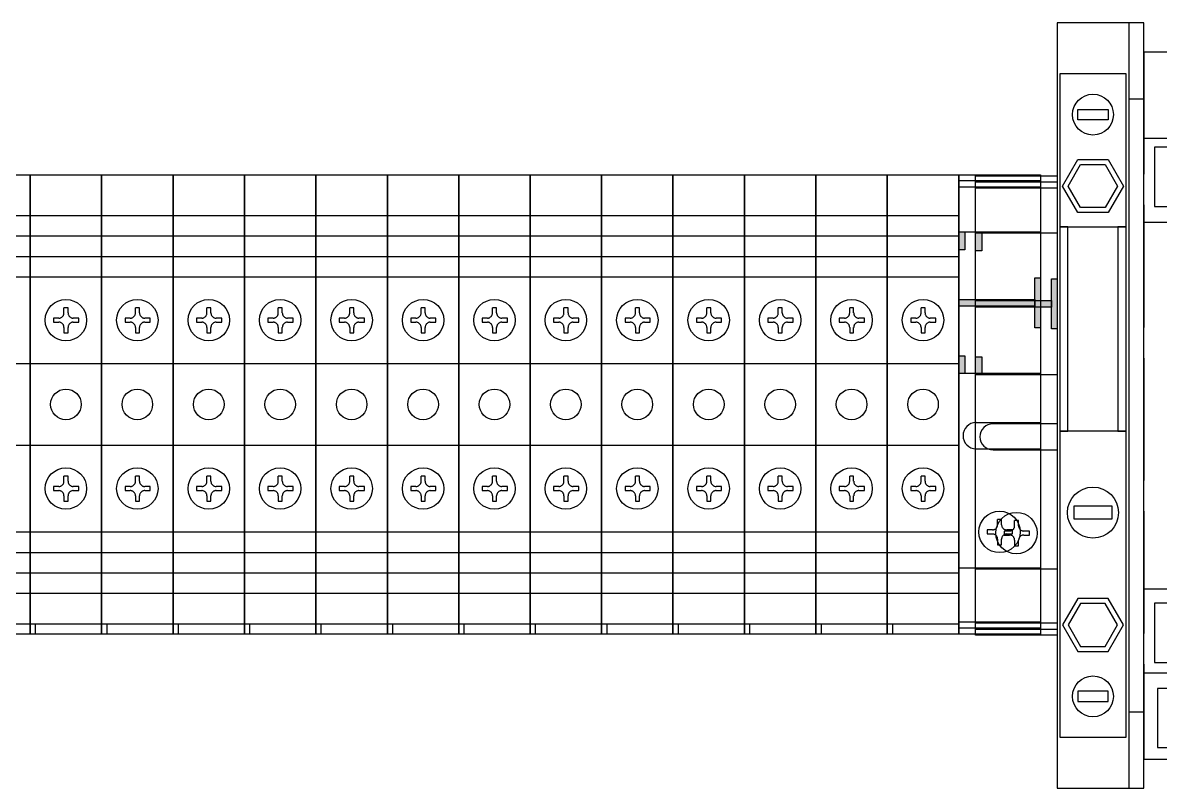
# Model space of a CAD drawing. Extents: x 400802 to 401502, y 311196 to 312996.
# Drawn here: x 401059.8 to 401171.3, y 311742.4 to 311817.4 of the extents above; entities that cross this region are included whole.
import ezdxf

# ---------------------------------------------------------------- set-up
doc = ezdxf.new("R2010")
doc.units = 0
doc.header["$MEASUREMENT"] = 0
doc.linetypes.add('ACAD_ISO02W100', pattern=[15, 12, -3])
for name, color, linetype in [('DRAW', 123, 'Continuous'), ('Layer1', 7, 'Continuous'), ('文字', 3, 'Continuous')]:
    doc.layers.add(name, color=color, linetype=linetype)

# ---------------------------------------------------------------- blocks, each defined once
blk = doc.blocks.new('1942301953493639ec-f8dd-4ff3-9d81-77978f8e2990')
for points in [[(4.87, -151.77), (4.87, -151.17), (3.12, -151.17), (3.12, -151.77)], [(9.73, -158.62), (10.39, -158.62), (10.39, -151.17), (9.73, -151.17)], [(15.25, -151.17), (15.25, -151.77), (17, -151.77), (17, -151.17)], [(7.61, -158.62), (7.61, -159.17), (12.51, -159.17), (12.51, -158.62)]]:
    blk.add_hatch(color=7).paths.add_polyline_path(points)
at = {"color": 7}
for p, q in [((-21.39, -53.15), (-21.39, -60.15)), ((-18.39, -53.15), (-18.39, -60.15)), ((-16.39, -53.15), (-16.39, -60.15)), ((-14.39, -53.15), (-14.39, -60.15)), ((-12.39, -53.15), (-12.39, -60.15)), ((-3.89, -53.15), (-3.89, -60.15)), ((4.11, -53.15), (4.11, -60.15)), ((12.61, -53.15), (12.61, -60.15)), ((14.61, -53.15), (14.61, -60.15)), ((16.61, -53.15), (16.61, -60.15)), ((18.61, -53.15), (18.61, -60.15)), ((-21.39, -67.65), (-22.39, -67.65)), ((-21.39, -67.15), (-21.39, -74.15)), ((-18.39, -67.15), (-18.39, -74.15)), ((-16.39, -67.15), (-16.39, -74.15)), ((-14.39, -67.15), (-14.39, -74.15)), ((-12.39, -67.15), (-12.39, -74.15)), ((-3.89, -67.15), (-3.89, -74.15)), ((4.11, -67.15), (4.11, -74.15)), ((12.61, -67.15), (12.61, -74.15)), ((14.61, -67.15), (14.61, -74.15)), ((16.61, -67.15), (16.61, -74.15)), ((18.61, -67.15), (18.61, -74.15)), ((-21.39, -88.65), (-22.39, -88.65)), ((-21.39, -88.15), (-21.39, -95.16)), ((-18.39, -88.15), (-18.39, -95.16)), ((-16.39, -88.15), (-16.39, -95.16)), ((-14.39, -88.15), (-14.39, -95.16)), ((-12.39, -88.15), (-12.39, -95.16)), ((-3.89, -88.15), (-3.89, -95.16)), ((4.11, -88.15), (4.11, -95.16)), ((12.61, -88.15), (12.61, -95.16)), ((14.61, -88.15), (14.61, -95.16)), ((16.61, -88.15), (16.61, -95.16)), ((18.61, -88.15), (18.61, -95.16)), ((-21.39, -102.16), (-21.39, -109.16)), ((-18.39, -102.16), (-18.39, -109.16)), ((-16.39, -102.16), (-16.39, -109.16)), ((-14.39, -102.16), (-14.39, -109.16)), ((-12.39, -102.16), (-12.39, -109.16)), ((-3.89, -102.16), (-3.89, -109.16)), ((4.11, -102.16), (4.11, -109.16)), ((12.61, -102.16), (12.61, -109.16)), ((14.61, -102.16), (14.61, -109.16)), ((16.61, -102.16), (16.61, -109.16)), ((18.61, -102.16), (18.61, -109.16)), ((-21.39, -102.66), (-22.39, -102.66)), ((-21.39, -123.66), (-22.39, -123.66)), ((-21.39, -123.16), (-21.39, -130.16)), ((-18.39, -123.16), (-18.39, -130.16)), ((-16.39, -123.16), (-16.39, -130.16)), ((-14.39, -123.16), (-14.39, -130.16)), ((-12.39, -123.16), (-12.39, -130.16)), ((-3.89, -123.16), (-3.89, -130.16)), ((4.11, -123.16), (4.11, -130.16)), ((12.61, -123.16), (12.61, -130.16)), ((14.61, -123.16), (14.61, -130.16)), ((16.61, -123.16), (16.61, -130.16)), ((18.61, -123.16), (18.61, -130.16)), ((-21.39, -137.67), (-22.39, -137.67)), ((-21.39, -137.17), (-21.39, -144.17)), ((-18.39, -137.17), (-18.39, -144.17)), ((-16.39, -137.17), (-16.39, -144.17)), ((-14.39, -137.17), (-14.39, -144.17)), ((-12.39, -137.17), (-12.39, -144.17)), ((-3.89, -137.17), (-3.89, -144.17)), ((4.11, -137.17), (4.11, -144.17)), ((12.61, -137.17), (12.61, -144.17)), ((14.61, -137.17), (14.61, -144.17)), ((16.61, -137.17), (16.61, -144.17)), ((18.61, -137.17), (18.61, -144.17))]:
    blk.add_line(p, q, dxfattribs=at)
at = {"color": 4}
for p, q in [((-21.39, -60.15), (-21.39, -67.15)), ((-18.39, -60.15), (-18.39, -67.15)), ((-16.39, -60.15), (-16.39, -67.15)), ((-14.39, -60.15), (-14.39, -67.15)), ((-12.39, -60.15), (-12.39, -67.15)), ((-3.89, -60.15), (-3.89, -67.15)), ((4.11, -60.15), (4.11, -67.15)), ((12.61, -60.15), (12.61, -67.15)), ((14.61, -60.15), (14.61, -67.15)), ((16.61, -60.15), (16.61, -67.15)), ((18.61, -60.15), (18.61, -67.15)), ((-21.39, -60.65), (-22.39, -60.65)), ((-21.39, -95.66), (-22.39, -95.66)), ((-21.39, -95.16), (-21.39, -102.16)), ((-18.39, -95.16), (-18.39, -102.16)), ((-16.39, -95.16), (-16.39, -102.16)), ((-14.39, -95.16), (-14.39, -102.16)), ((-12.39, -95.16), (-12.39, -102.16)), ((-3.89, -95.16), (-3.89, -102.16)), ((4.11, -95.16), (4.11, -102.16)), ((12.61, -95.16), (12.61, -102.16)), ((14.61, -95.16), (14.61, -102.16)), ((16.61, -95.16), (16.61, -102.16)), ((18.61, -95.16), (18.61, -102.16)), ((-21.39, -130.16), (-21.39, -137.17)), ((-18.39, -130.16), (-18.39, -137.17)), ((-16.39, -130.16), (-16.39, -137.17)), ((-14.39, -130.16), (-14.39, -137.17)), ((-12.39, -130.16), (-12.39, -137.17)), ((-3.89, -130.16), (-3.89, -137.17)), ((4.11, -130.16), (4.11, -137.17)), ((12.61, -130.16), (12.61, -137.17)), ((14.61, -130.16), (14.61, -137.17)), ((16.61, -130.16), (16.61, -137.17)), ((18.61, -130.16), (18.61, -137.17)), ((-21.39, -130.66), (-22.39, -130.66))]:
    blk.add_line(p, q, dxfattribs=at)
at = {"color": 3}
for p, q in [((-21.39, -74.65), (-22.39, -74.65)), ((-21.39, -74.15), (-21.39, -81.15)), ((-18.39, -74.15), (-18.39, -81.15)), ((-16.39, -74.15), (-16.39, -81.15)), ((-14.39, -74.15), (-14.39, -81.15)), ((-12.39, -74.15), (-12.39, -81.15)), ((-3.89, -74.15), (-3.89, -81.15)), ((4.11, -74.15), (4.11, -81.15)), ((12.61, -74.15), (12.61, -81.15)), ((14.61, -74.15), (14.61, -81.15)), ((16.61, -74.15), (16.61, -81.15)), ((18.61, -74.15), (18.61, -81.15)), ((-21.39, -109.16), (-21.39, -116.16)), ((-18.39, -109.16), (-18.39, -116.16)), ((-16.39, -109.16), (-16.39, -116.16)), ((-14.39, -109.16), (-14.39, -116.16)), ((-12.39, -109.16), (-12.39, -116.16)), ((-3.89, -109.16), (-3.89, -116.16)), ((4.11, -109.16), (4.11, -116.16)), ((12.61, -109.16), (12.61, -116.16)), ((14.61, -109.16), (14.61, -116.16)), ((16.61, -109.16), (16.61, -116.16)), ((18.61, -109.16), (18.61, -116.16)), ((-21.39, -109.66), (-22.39, -109.66)), ((-21.39, -144.67), (-22.39, -144.67)), ((-21.39, -144.17), (-21.39, -151.17)), ((-18.39, -144.17), (-18.39, -151.17)), ((-16.39, -144.17), (-16.39, -151.17)), ((-14.39, -144.17), (-14.39, -151.17)), ((-12.39, -144.17), (-12.39, -151.17)), ((-3.89, -144.17), (-3.89, -151.17)), ((4.11, -144.17), (4.11, -151.17)), ((12.61, -144.17), (12.61, -151.17)), ((14.61, -144.17), (14.61, -151.17)), ((16.61, -144.17), (16.61, -151.17)), ((18.61, -144.17), (18.61, -151.17))]:
    blk.add_line(p, q, dxfattribs=at)
at = {"color": 1}
for p, q in [((-21.39, -81.15), (-21.39, -88.15)), ((-18.39, -81.15), (-18.39, -88.15)), ((-16.39, -81.15), (-16.39, -88.15)), ((-14.39, -81.15), (-14.39, -88.15)), ((-12.39, -81.15), (-12.39, -88.15)), ((-3.89, -81.15), (-3.89, -88.15)), ((4.11, -81.15), (4.11, -88.15)), ((12.61, -81.15), (12.61, -88.15)), ((14.61, -81.15), (14.61, -88.15)), ((16.61, -81.15), (16.61, -88.15)), ((18.61, -81.15), (18.61, -88.15)), ((-21.39, -81.65), (-22.39, -81.65)), ((-21.39, -116.66), (-22.39, -116.66)), ((-21.39, -116.16), (-21.39, -123.16)), ((-18.39, -116.16), (-18.39, -123.16)), ((-16.39, -116.16), (-16.39, -123.16)), ((-14.39, -116.16), (-14.39, -123.16)), ((-12.39, -116.16), (-12.39, -123.16)), ((-3.89, -116.16), (-3.89, -123.16)), ((4.11, -116.16), (4.11, -123.16)), ((12.61, -116.16), (12.61, -123.16)), ((14.61, -116.16), (14.61, -123.16)), ((16.61, -116.16), (16.61, -123.16)), ((18.61, -116.16), (18.61, -123.16))]:
    blk.add_line(p, q, dxfattribs=at)
at = {"color": 0}
for p, q in [((-21.8, -151.17), (-21.8, -159.17)), ((-21.21, -151.17), (-21.21, -159.17)), ((-15.91, -151.17), (-15.91, -159.17)), ((21.43, -151.17), (21.43, -159.17)), ((22.03, -151.17), (22.03, -159.17)), ((-4.25, -152.87), (-4.25, -159.17)), ((-1.68, -152.87), (-1.68, -159.17))]:
    blk.add_line(p, q, dxfattribs=at)
at = {"color": 7, "elevation": 0}
for points in [[(22.61, -53.15), (22.61, -60.15), (-22.39, -60.15), (-22.39, -53.15)], [(22.61, -67.15), (22.61, -74.15), (-22.39, -74.15), (-22.39, -67.15)], [(22.61, -88.15), (22.61, -95.16), (-22.39, -95.16), (-22.39, -88.15)], [(22.61, -102.16), (22.61, -109.16), (-22.39, -109.16), (-22.39, -102.16)], [(22.61, -123.16), (22.61, -130.16), (-22.39, -130.16), (-22.39, -123.16)], [(22.61, -137.17), (22.61, -144.17), (-22.39, -144.17), (-22.39, -137.17)]]:
    blk.add_lwpolyline(points, close=True, dxfattribs=at)
at = {"color": 4, "elevation": 0}
for points in [[(22.61, -60.15), (22.61, -67.15), (-22.39, -67.15), (-22.39, -60.15)], [(22.61, -95.16), (22.61, -102.16), (-22.39, -102.16), (-22.39, -95.16)], [(22.61, -130.16), (22.61, -137.17), (-22.39, -137.17), (-22.39, -130.16)]]:
    blk.add_lwpolyline(points, close=True, dxfattribs=at)
at = {"color": 3, "elevation": 0}
for points in [[(22.61, -74.15), (22.61, -81.15), (-22.39, -81.15), (-22.39, -74.15)], [(22.61, -109.16), (22.61, -116.16), (-22.39, -116.16), (-22.39, -109.16)], [(22.61, -144.17), (22.61, -151.17), (-22.39, -151.17), (-22.39, -144.17)]]:
    blk.add_lwpolyline(points, close=True, dxfattribs=at)
at = {"color": 1, "elevation": 0}
for points in [[(22.61, -81.15), (22.61, -88.15), (-22.39, -88.15), (-22.39, -81.15)], [(22.61, -116.16), (22.61, -123.16), (-22.39, -123.16), (-22.39, -116.16)]]:
    blk.add_lwpolyline(points, close=True, dxfattribs=at)
at = {"color": 0, "elevation": 0}
for points in [[(22.61, -151.17), (22.61, -159.17), (-22.39, -159.17), (-22.39, -151.17)], [(17, -151.17), (17, -159.17), (3.12, -159.17), (3.12, -151.17)], [(4.87, -151.17), (4.87, -151.77), (3.12, -151.77), (3.12, -151.17)], [(10.39, -151.17), (10.39, -158.62), (9.73, -158.62), (9.73, -151.17)], [(17, -151.17), (17, -151.77), (15.25, -151.77), (15.25, -151.17)], [(12.51, -158.62), (12.51, -159.17), (7.61, -159.17), (7.61, -158.62)]]:
    blk.add_lwpolyline(points, close=True, dxfattribs=at)
at = {"color": 4}
for centre in [(0.11, -63.65), (0.11, -98.66), (0.11, -133.67)]:
    blk.add_circle(centre, 1.5, dxfattribs=at)
at = {"color": 7}
for centre in [(0.11, -70.65), (0.11, -91.66), (0.11, -105.66), (0.11, -126.66), (0.11, -140.67)]:
    blk.add_circle(centre, 1.5, dxfattribs=at)
at = {"color": 3}
for centre in [(0.11, -77.65), (0.11, -112.66), (0.11, -147.67)]:
    blk.add_circle(centre, 1.5, dxfattribs=at)
at = {"color": 1}
for centre in [(0.11, -84.65), (0.11, -119.66)]:
    blk.add_circle(centre, 1.5, dxfattribs=at)
at = {"color": 0}
blk.add_arc((-2.96, -152.87), 1.28, 0, 180, dxfattribs=at)
at = {"layer": 'Layer1', "color": 4, "lineweight": -3, "ltscale": 50}
for centre in [(-8.14, -63.65), (8.36, -63.65), (-8.14, -98.66), (8.36, -98.66), (-8.14, -133.67), (8.36, -133.67)]:
    blk.add_circle(centre, 2.03, dxfattribs=at)
at = {"layer": 'Layer1', "color": 7, "lineweight": -3, "ltscale": 50}
for centre in [(-8.14, -70.65), (8.36, -70.65), (-8.14, -91.66), (8.36, -91.66), (-8.14, -105.66), (8.36, -105.66), (-8.14, -126.66), (8.36, -126.66), (-8.14, -140.67), (8.36, -140.67), (-12.39, -155.17)]:
    blk.add_circle(centre, 2.03, dxfattribs=at)
at = {"layer": 'Layer1', "color": 3, "lineweight": -3, "ltscale": 50}
for centre in [(-8.14, -77.65), (8.36, -77.65), (-8.14, -112.66), (8.36, -112.66), (-8.14, -147.67), (8.36, -147.67)]:
    blk.add_circle(centre, 2.03, dxfattribs=at)
at = {"layer": 'Layer1', "color": 1, "lineweight": -3, "ltscale": 50}
for centre in [(-8.14, -84.65), (8.36, -84.65), (-8.14, -119.66), (8.36, -119.66)]:
    blk.add_circle(centre, 2.03, dxfattribs=at)
at = {"layer": '文字', "color": 4, "linetype": 'ACAD_ISO02W100'}
for p, q in [((-8.85, -63.46), (-9.39, -63.46)), ((-9.39, -63.46), (-9.39, -63.86)), ((-8.34, -62.44), (-8.34, -62.95)), ((-7.94, -62.44), (-8.34, -62.44)), ((-7.94, -62.95), (-7.94, -62.44)), ((-7.43, -63.46), (-6.92, -63.46)), ((-6.92, -63.86), (-6.92, -63.46)), ((7.65, -63.46), (7.11, -63.46)), ((7.11, -63.46), (7.11, -63.86)), ((8.16, -62.44), (8.16, -62.95)), ((8.56, -62.44), (8.16, -62.44)), ((8.56, -62.95), (8.56, -62.44)), ((9.07, -63.46), (9.58, -63.46)), ((9.58, -63.86), (9.58, -63.46)), ((-9.39, -63.86), (-8.85, -63.86)), ((-8.34, -64.37), (-8.34, -64.92)), ((-7.94, -64.92), (-7.94, -64.37)), ((-7.43, -63.86), (-6.92, -63.86)), ((7.11, -63.86), (7.65, -63.86)), ((8.16, -64.37), (8.16, -64.92)), ((8.56, -64.92), (8.56, -64.37)), ((9.07, -63.86), (9.58, -63.86)), ((-8.34, -64.92), (-7.94, -64.92)), ((8.16, -64.92), (8.56, -64.92)), ((-8.34, -97.45), (-8.34, -97.96)), ((-7.94, -97.45), (-8.34, -97.45)), ((-7.94, -97.96), (-7.94, -97.45)), ((8.16, -97.45), (8.16, -97.96)), ((8.56, -97.45), (8.16, -97.45)), ((8.56, -97.96), (8.56, -97.45)), ((-8.85, -98.47), (-9.39, -98.47)), ((-9.39, -98.47), (-9.39, -98.86)), ((-9.39, -98.86), (-8.85, -98.86)), ((-7.43, -98.47), (-6.92, -98.47)), ((-7.43, -98.86), (-6.92, -98.86)), ((-6.92, -98.86), (-6.92, -98.47)), ((7.65, -98.47), (7.11, -98.47)), ((7.11, -98.47), (7.11, -98.86)), ((7.11, -98.86), (7.65, -98.86)), ((9.07, -98.47), (9.58, -98.47)), ((9.07, -98.86), (9.58, -98.86)), ((9.58, -98.86), (9.58, -98.47)), ((-8.34, -99.37), (-8.34, -99.92)), ((-8.34, -99.92), (-7.94, -99.92)), ((-7.94, -99.92), (-7.94, -99.37)), ((8.16, -99.37), (8.16, -99.92)), ((8.16, -99.92), (8.56, -99.92)), ((8.56, -99.92), (8.56, -99.37)), ((-8.34, -132.46), (-8.34, -132.97)), ((-7.94, -132.46), (-8.34, -132.46)), ((-7.94, -132.97), (-7.94, -132.46)), ((8.16, -132.46), (8.16, -132.97)), ((8.56, -132.46), (8.16, -132.46)), ((8.56, -132.97), (8.56, -132.46)), ((-8.85, -133.48), (-9.39, -133.48)), ((-9.39, -133.48), (-9.39, -133.87)), ((-7.43, -133.48), (-6.92, -133.48)), ((-6.92, -133.87), (-6.92, -133.48)), ((7.65, -133.48), (7.11, -133.48)), ((7.11, -133.48), (7.11, -133.87)), ((9.07, -133.48), (9.58, -133.48)), ((9.58, -133.87), (9.58, -133.48)), ((-9.39, -133.87), (-8.85, -133.87)), ((-8.34, -134.38), (-8.34, -134.93)), ((-7.94, -134.93), (-7.94, -134.38)), ((-7.43, -133.87), (-6.92, -133.87)), ((7.11, -133.87), (7.65, -133.87)), ((8.16, -134.38), (8.16, -134.93)), ((8.56, -134.93), (8.56, -134.38)), ((9.07, -133.87), (9.58, -133.87)), ((-8.34, -134.93), (-7.94, -134.93)), ((8.16, -134.93), (8.56, -134.93))]:
    blk.add_line(p, q, dxfattribs=at)
at = {"layer": '文字', "color": 7, "linetype": 'ACAD_ISO02W100'}
for p, q in [((-8.34, -69.45), (-8.34, -69.96)), ((-7.94, -69.45), (-8.34, -69.45)), ((-7.94, -69.96), (-7.94, -69.45)), ((8.16, -69.45), (8.16, -69.96)), ((8.56, -69.45), (8.16, -69.45)), ((8.56, -69.96), (8.56, -69.45)), ((-8.85, -70.46), (-9.39, -70.46)), ((-9.39, -70.46), (-9.39, -70.86)), ((-9.39, -70.86), (-8.85, -70.86)), ((-7.43, -70.46), (-6.92, -70.46)), ((-7.43, -70.86), (-6.92, -70.86)), ((-6.92, -70.86), (-6.92, -70.46)), ((7.65, -70.46), (7.11, -70.46)), ((7.11, -70.46), (7.11, -70.86)), ((7.11, -70.86), (7.65, -70.86)), ((9.07, -70.46), (9.58, -70.46)), ((9.07, -70.86), (9.58, -70.86)), ((9.58, -70.86), (9.58, -70.46)), ((-8.34, -71.37), (-8.34, -71.92)), ((-8.34, -71.92), (-7.94, -71.92)), ((-7.94, -71.92), (-7.94, -71.37)), ((8.16, -71.37), (8.16, -71.92)), ((8.16, -71.92), (8.56, -71.92)), ((8.56, -71.92), (8.56, -71.37)), ((-8.34, -90.45), (-8.34, -90.96)), ((-7.94, -90.45), (-8.34, -90.45)), ((-7.94, -90.96), (-7.94, -90.45)), ((8.16, -90.45), (8.16, -90.96)), ((8.56, -90.45), (8.16, -90.45)), ((8.56, -90.96), (8.56, -90.45)), ((-8.85, -91.47), (-9.39, -91.47)), ((-9.39, -91.47), (-9.39, -91.86)), ((-9.39, -91.86), (-8.85, -91.86)), ((-8.34, -92.37), (-8.34, -92.92)), ((-7.94, -92.92), (-7.94, -92.37)), ((-7.43, -91.47), (-6.92, -91.47)), ((-7.43, -91.86), (-6.92, -91.86)), ((-6.92, -91.86), (-6.92, -91.47)), ((7.65, -91.47), (7.11, -91.47)), ((7.11, -91.47), (7.11, -91.86)), ((7.11, -91.86), (7.65, -91.86)), ((8.16, -92.37), (8.16, -92.92)), ((8.56, -92.92), (8.56, -92.37)), ((9.07, -91.47), (9.58, -91.47)), ((9.07, -91.86), (9.58, -91.86)), ((9.58, -91.86), (9.58, -91.47)), ((-8.34, -92.92), (-7.94, -92.92)), ((8.16, -92.92), (8.56, -92.92)), ((-8.34, -104.45), (-8.34, -104.96)), ((-7.94, -104.45), (-8.34, -104.45)), ((-7.94, -104.96), (-7.94, -104.45)), ((8.16, -104.45), (8.16, -104.96)), ((8.56, -104.45), (8.16, -104.45)), ((8.56, -104.96), (8.56, -104.45)), ((-8.85, -105.47), (-9.39, -105.47)), ((-9.39, -105.47), (-9.39, -105.87)), ((-9.39, -105.87), (-8.85, -105.87)), ((-7.43, -105.47), (-6.92, -105.47)), ((-7.43, -105.87), (-6.92, -105.87)), ((-6.92, -105.87), (-6.92, -105.47)), ((7.65, -105.47), (7.11, -105.47)), ((7.11, -105.47), (7.11, -105.87)), ((7.11, -105.87), (7.65, -105.87)), ((9.07, -105.47), (9.58, -105.47)), ((9.07, -105.87), (9.58, -105.87)), ((9.58, -105.87), (9.58, -105.47)), ((-8.34, -106.38), (-8.34, -106.93)), ((-8.34, -106.93), (-7.94, -106.93)), ((-7.94, -106.93), (-7.94, -106.38)), ((8.16, -106.38), (8.16, -106.93)), ((8.16, -106.93), (8.56, -106.93)), ((8.56, -106.93), (8.56, -106.38)), ((-8.34, -125.46), (-8.34, -125.97)), ((-7.94, -125.46), (-8.34, -125.46)), ((-7.94, -125.97), (-7.94, -125.46)), ((8.16, -125.46), (8.16, -125.97)), ((8.56, -125.46), (8.16, -125.46)), ((8.56, -125.97), (8.56, -125.46)), ((-8.85, -126.48), (-9.39, -126.48)), ((-9.39, -126.48), (-9.39, -126.87)), ((-9.39, -126.87), (-8.85, -126.87)), ((-7.43, -126.48), (-6.92, -126.48)), ((-7.43, -126.87), (-6.92, -126.87)), ((-6.92, -126.87), (-6.92, -126.48)), ((7.65, -126.48), (7.11, -126.48)), ((7.11, -126.48), (7.11, -126.87)), ((7.11, -126.87), (7.65, -126.87)), ((9.07, -126.48), (9.58, -126.48)), ((9.07, -126.87), (9.58, -126.87)), ((9.58, -126.87), (9.58, -126.48)), ((-8.34, -127.38), (-8.34, -127.93)), ((-8.34, -127.93), (-7.94, -127.93)), ((-7.94, -127.93), (-7.94, -127.38)), ((8.16, -127.38), (8.16, -127.93)), ((8.16, -127.93), (8.56, -127.93)), ((8.56, -127.93), (8.56, -127.38)), ((-8.85, -140.48), (-9.39, -140.48)), ((-9.39, -140.48), (-9.39, -140.87)), ((-8.34, -139.46), (-8.34, -139.97)), ((-7.94, -139.46), (-8.34, -139.46)), ((-7.94, -139.97), (-7.94, -139.46)), ((-7.43, -140.48), (-6.92, -140.48)), ((-6.92, -140.87), (-6.92, -140.48)), ((7.65, -140.48), (7.11, -140.48)), ((7.11, -140.48), (7.11, -140.87)), ((8.16, -139.46), (8.16, -139.97)), ((8.56, -139.46), (8.16, -139.46)), ((8.56, -139.97), (8.56, -139.46)), ((9.07, -140.48), (9.58, -140.48)), ((9.58, -140.87), (9.58, -140.48)), ((-9.39, -140.87), (-8.85, -140.87)), ((-8.34, -141.38), (-8.34, -141.93)), ((-7.94, -141.93), (-7.94, -141.38)), ((-7.43, -140.87), (-6.92, -140.87)), ((7.11, -140.87), (7.65, -140.87)), ((8.16, -141.38), (8.16, -141.93)), ((8.56, -141.93), (8.56, -141.38)), ((9.07, -140.87), (9.58, -140.87)), ((-8.34, -141.93), (-7.94, -141.93)), ((8.16, -141.93), (8.56, -141.93)), ((-13.1, -154.98), (-13.64, -154.98)), ((-13.64, -154.98), (-13.64, -155.37)), ((-12.59, -153.96), (-12.59, -154.47)), ((-12.19, -153.96), (-12.59, -153.96)), ((-12.19, -154.47), (-12.19, -153.96)), ((-11.68, -154.98), (-11.17, -154.98)), ((-11.17, -155.37), (-11.17, -154.98)), ((-13.64, -155.37), (-13.1, -155.37)), ((-12.59, -155.88), (-12.59, -156.44)), ((-12.19, -156.44), (-12.19, -155.88)), ((-11.68, -155.37), (-11.17, -155.37)), ((-12.59, -156.44), (-12.19, -156.44))]:
    blk.add_line(p, q, dxfattribs=at)
at = {"layer": '文字', "color": 3, "linetype": 'ACAD_ISO02W100'}
for p, q in [((-8.34, -76.45), (-8.34, -76.96)), ((-7.94, -76.45), (-8.34, -76.45)), ((-7.94, -76.96), (-7.94, -76.45)), ((8.16, -76.45), (8.16, -76.96)), ((8.56, -76.45), (8.16, -76.45)), ((8.56, -76.96), (8.56, -76.45)), ((-8.85, -77.47), (-9.39, -77.47)), ((-9.39, -77.47), (-9.39, -77.86)), ((-9.39, -77.86), (-8.85, -77.86)), ((-7.43, -77.47), (-6.92, -77.47)), ((-7.43, -77.86), (-6.92, -77.86)), ((-6.92, -77.86), (-6.92, -77.47)), ((7.65, -77.47), (7.11, -77.47)), ((7.11, -77.47), (7.11, -77.86)), ((7.11, -77.86), (7.65, -77.86)), ((9.07, -77.47), (9.58, -77.47)), ((9.07, -77.86), (9.58, -77.86)), ((9.58, -77.86), (9.58, -77.47)), ((-8.34, -78.37), (-8.34, -78.92)), ((-8.34, -78.92), (-7.94, -78.92)), ((-7.94, -78.92), (-7.94, -78.37)), ((8.16, -78.37), (8.16, -78.92)), ((8.16, -78.92), (8.56, -78.92)), ((8.56, -78.92), (8.56, -78.37)), ((-8.34, -111.46), (-8.34, -111.96)), ((-7.94, -111.46), (-8.34, -111.46)), ((-7.94, -111.96), (-7.94, -111.46)), ((8.16, -111.46), (8.16, -111.96)), ((8.56, -111.46), (8.16, -111.46)), ((8.56, -111.96), (8.56, -111.46)), ((-8.85, -112.47), (-9.39, -112.47)), ((-9.39, -112.47), (-9.39, -112.87)), ((-7.43, -112.47), (-6.92, -112.47)), ((-6.92, -112.87), (-6.92, -112.47)), ((7.65, -112.47), (7.11, -112.47)), ((7.11, -112.47), (7.11, -112.87)), ((9.07, -112.47), (9.58, -112.47)), ((9.58, -112.87), (9.58, -112.47)), ((-9.39, -112.87), (-8.85, -112.87)), ((-8.34, -113.38), (-8.34, -113.93)), ((-7.94, -113.93), (-7.94, -113.38)), ((-7.43, -112.87), (-6.92, -112.87)), ((7.11, -112.87), (7.65, -112.87)), ((8.16, -113.38), (8.16, -113.93)), ((8.56, -113.93), (8.56, -113.38)), ((9.07, -112.87), (9.58, -112.87)), ((-8.34, -113.93), (-7.94, -113.93)), ((8.16, -113.93), (8.56, -113.93)), ((-8.34, -146.46), (-8.34, -146.97)), ((-7.94, -146.46), (-8.34, -146.46)), ((-7.94, -146.97), (-7.94, -146.46)), ((8.16, -146.46), (8.16, -146.97)), ((8.56, -146.46), (8.16, -146.46)), ((8.56, -146.97), (8.56, -146.46)), ((-8.85, -147.48), (-9.39, -147.48)), ((-9.39, -147.48), (-9.39, -147.87)), ((-9.39, -147.87), (-8.85, -147.87)), ((-7.43, -147.48), (-6.92, -147.48)), ((-7.43, -147.87), (-6.92, -147.87)), ((-6.92, -147.87), (-6.92, -147.48)), ((7.65, -147.48), (7.11, -147.48)), ((7.11, -147.48), (7.11, -147.87)), ((7.11, -147.87), (7.65, -147.87)), ((9.07, -147.48), (9.58, -147.48)), ((9.07, -147.87), (9.58, -147.87)), ((9.58, -147.87), (9.58, -147.48)), ((-8.34, -148.38), (-8.34, -148.94)), ((-8.34, -148.94), (-7.94, -148.94)), ((-7.94, -148.94), (-7.94, -148.38)), ((8.16, -148.38), (8.16, -148.94)), ((8.16, -148.94), (8.56, -148.94)), ((8.56, -148.94), (8.56, -148.38))]:
    blk.add_line(p, q, dxfattribs=at)
at = {"layer": '文字', "color": 1, "linetype": 'ACAD_ISO02W100'}
for p, q in [((-8.34, -83.45), (-8.34, -83.96)), ((-7.94, -83.45), (-8.34, -83.45)), ((-7.94, -83.96), (-7.94, -83.45)), ((8.16, -83.45), (8.16, -83.96)), ((8.56, -83.45), (8.16, -83.45)), ((8.56, -83.96), (8.56, -83.45)), ((-8.85, -84.47), (-9.39, -84.47)), ((-9.39, -84.47), (-9.39, -84.86)), ((-7.43, -84.47), (-6.92, -84.47)), ((-6.92, -84.86), (-6.92, -84.47)), ((7.65, -84.47), (7.11, -84.47)), ((7.11, -84.47), (7.11, -84.86)), ((9.07, -84.47), (9.58, -84.47)), ((9.58, -84.86), (9.58, -84.47)), ((-9.39, -84.86), (-8.85, -84.86)), ((-8.34, -85.37), (-8.34, -85.92)), ((-7.94, -85.92), (-7.94, -85.37)), ((-7.43, -84.86), (-6.92, -84.86)), ((7.11, -84.86), (7.65, -84.86)), ((8.16, -85.37), (8.16, -85.92)), ((8.56, -85.92), (8.56, -85.37)), ((9.07, -84.86), (9.58, -84.86)), ((-8.34, -85.92), (-7.94, -85.92)), ((8.16, -85.92), (8.56, -85.92)), ((-8.34, -118.46), (-8.34, -118.97)), ((-7.94, -118.46), (-8.34, -118.46)), ((-7.94, -118.97), (-7.94, -118.46)), ((8.16, -118.46), (8.16, -118.97)), ((8.56, -118.46), (8.16, -118.46)), ((8.56, -118.97), (8.56, -118.46)), ((-8.85, -119.48), (-9.39, -119.48)), ((-9.39, -119.48), (-9.39, -119.87)), ((-9.39, -119.87), (-8.85, -119.87)), ((-8.34, -120.38), (-8.34, -120.93)), ((-7.94, -120.93), (-7.94, -120.38)), ((-7.43, -119.48), (-6.92, -119.48)), ((-7.43, -119.87), (-6.92, -119.87)), ((-6.92, -119.87), (-6.92, -119.48)), ((7.65, -119.48), (7.11, -119.48)), ((7.11, -119.48), (7.11, -119.87)), ((7.11, -119.87), (7.65, -119.87)), ((8.16, -120.38), (8.16, -120.93)), ((8.56, -120.93), (8.56, -120.38)), ((9.07, -119.48), (9.58, -119.48)), ((9.07, -119.87), (9.58, -119.87)), ((9.58, -119.87), (9.58, -119.48)), ((-8.34, -120.93), (-7.94, -120.93)), ((8.16, -120.93), (8.56, -120.93))]:
    blk.add_line(p, q, dxfattribs=at)
at = {"layer": '文字', "color": 4, "linetype": 'ACAD_ISO02W100'}
for centre, start, end in [((-8.85, -62.95), 270, 0), ((-7.43, -62.95), 180, 270), ((7.65, -62.95), 270, 0), ((9.07, -62.95), 180, 270), ((-8.85, -64.37), 0, 90), ((-7.43, -64.37), 90, 180), ((7.65, -64.37), 0, 90), ((9.07, -64.37), 90, 180), ((-8.85, -97.96), 270, 0), ((-7.43, -97.96), 180, 270), ((7.65, -97.96), 270, 0), ((9.07, -97.96), 180, 270), ((-8.85, -99.37), 0, 90), ((-7.43, -99.37), 90, 180), ((7.65, -99.37), 0, 90), ((9.07, -99.37), 90, 180), ((-8.85, -132.97), 270, 0), ((-7.43, -132.97), 180, 270), ((7.65, -132.97), 270, 0), ((9.07, -132.97), 180, 270), ((-8.85, -134.38), 0, 90), ((-7.43, -134.38), 90, 180), ((7.65, -134.38), 0, 90), ((9.07, -134.38), 90, 180)]:
    blk.add_arc(centre, 0.509, start, end, dxfattribs=at)
at = {"layer": '文字', "color": 7, "linetype": 'ACAD_ISO02W100'}
for centre, start, end in [((-8.85, -69.96), 270, 0), ((-7.43, -69.96), 180, 270), ((7.65, -69.96), 270, 0), ((9.07, -69.96), 180, 270), ((-8.85, -71.37), 0, 90), ((-7.43, -71.37), 90, 180), ((7.65, -71.37), 0, 90), ((9.07, -71.37), 90, 180), ((-8.85, -90.96), 270, 0), ((-7.43, -90.96), 180, 270), ((7.65, -90.96), 270, 0), ((9.07, -90.96), 180, 270), ((-8.85, -92.37), 0, 90), ((-7.43, -92.37), 90, 180), ((7.65, -92.37), 0, 90), ((9.07, -92.37), 90, 180), ((-8.85, -104.96), 270, 0), ((-8.85, -106.38), 0, 90), ((-7.43, -104.96), 180, 270), ((-7.43, -106.38), 90, 180), ((7.65, -104.96), 270, 0), ((7.65, -106.38), 0, 90), ((9.07, -104.96), 180, 270), ((9.07, -106.38), 90, 180), ((-8.85, -125.97), 270, 0), ((-7.43, -125.97), 180, 270), ((7.65, -125.97), 270, 0), ((9.07, -125.97), 180, 270), ((-8.85, -127.38), 0, 90), ((-7.43, -127.38), 90, 180), ((7.65, -127.38), 0, 90), ((9.07, -127.38), 90, 180), ((-8.85, -139.97), 270, 0), ((-7.43, -139.97), 180, 270), ((7.65, -139.97), 270, 0), ((9.07, -139.97), 180, 270), ((-8.85, -141.38), 0, 90), ((-7.43, -141.38), 90, 180), ((7.65, -141.38), 0, 90), ((9.07, -141.38), 90, 180), ((-13.1, -154.47), 270, 0), ((-11.68, -154.47), 180, 270), ((-13.1, -155.88), 0, 90), ((-11.68, -155.88), 90, 180)]:
    blk.add_arc(centre, 0.509, start, end, dxfattribs=at)
at = {"layer": '文字', "color": 3, "linetype": 'ACAD_ISO02W100'}
for centre, start, end in [((-8.85, -76.96), 270, 0), ((-8.85, -78.37), 0, 90), ((-7.43, -76.96), 180, 270), ((-7.43, -78.37), 90, 180), ((7.65, -76.96), 270, 0), ((7.65, -78.37), 0, 90), ((9.07, -76.96), 180, 270), ((9.07, -78.37), 90, 180), ((-8.85, -111.96), 270, 0), ((-7.43, -111.96), 180, 270), ((7.65, -111.96), 270, 0), ((9.07, -111.96), 180, 270), ((-8.85, -113.38), 0, 90), ((-7.43, -113.38), 90, 180), ((7.65, -113.38), 0, 90), ((9.07, -113.38), 90, 180), ((-8.85, -146.97), 270, 0), ((-7.43, -146.97), 180, 270), ((7.65, -146.97), 270, 0), ((9.07, -146.97), 180, 270), ((-8.85, -148.38), 0, 90), ((-7.43, -148.38), 90, 180), ((7.65, -148.38), 0, 90), ((9.07, -148.38), 90, 180)]:
    blk.add_arc(centre, 0.509, start, end, dxfattribs=at)
at = {"layer": '文字', "color": 1, "linetype": 'ACAD_ISO02W100'}
for centre, start, end in [((-8.85, -83.96), 270, 0), ((-7.43, -83.96), 180, 270), ((7.65, -83.96), 270, 0), ((9.07, -83.96), 180, 270), ((-8.85, -85.37), 0, 90), ((-7.43, -85.37), 90, 180), ((7.65, -85.37), 0, 90), ((9.07, -85.37), 90, 180), ((-8.85, -118.97), 270, 0), ((-7.43, -118.97), 180, 270), ((7.65, -118.97), 270, 0), ((9.07, -118.97), 180, 270), ((-8.85, -120.38), 0, 90), ((-7.43, -120.38), 90, 180), ((7.65, -120.38), 0, 90), ((9.07, -120.38), 90, 180)]:
    blk.add_arc(centre, 0.509, start, end, dxfattribs=at)
blk = doc.blocks.new('21397434300918903-6373-4e5c-8745-c27032fdc806')
for points in [[(4.76, 158.57), (4.76, 159.17), (3.01, 159.17), (3.01, 158.57)], [(9.62, 151.72), (10.28, 151.72), (10.28, 159.17), (9.62, 159.17)], [(15.15, 159.17), (15.15, 158.57), (16.9, 158.57), (16.9, 159.17)], [(7.5, 151.72), (7.5, 151.17), (12.4, 151.17), (12.4, 151.72)]]:
    blk.add_hatch(color=7).paths.add_polyline_path(points)
at = {"color": 0}
for p, q in [((-21.91, 159.17), (-21.91, 151.17)), ((-21.31, 159.17), (-21.31, 151.17)), ((-16.02, 159.17), (-16.02, 151.17)), ((21.33, 159.17), (21.33, 151.17)), ((21.92, 159.17), (21.92, 151.17)), ((-4.35, 157.47), (-4.35, 151.17)), ((-1.78, 157.47), (-1.78, 151.17))]:
    blk.add_line(p, q, dxfattribs=at)
at = {"color": 0, "elevation": 0}
for points in [[(22.5, 159.17), (22.5, 151.17), (-22.5, 151.17), (-22.5, 159.17)], [(16.9, 159.17), (16.9, 151.17), (3.01, 151.17), (3.01, 159.17)], [(4.76, 159.17), (4.76, 158.57), (3.01, 158.57), (3.01, 159.17)], [(10.28, 159.17), (10.28, 151.72), (9.62, 151.72), (9.62, 159.17)], [(16.9, 159.17), (16.9, 158.57), (15.15, 158.57), (15.15, 159.17)], [(12.4, 151.72), (12.4, 151.17), (7.5, 151.17), (7.5, 151.72)]]:
    blk.add_lwpolyline(points, close=True, dxfattribs=at)
at = {"color": 0}
blk.add_arc((-3.07, 157.47), 1.28, 0, 180, dxfattribs=at)
at = {"layer": 'DRAW', "color": 7, "ltscale": 0.3, "elevation": 0}
for points in [[(37.5, 142.67), (37.5, 151.17), (-37.5, 151.17), (-37.5, 142.67)], [(-2.5, 144.42), (-2.5, 150.92), (-32.5, 150.92), (-32.5, 144.42)], [(-24.1, 146.17), (-21.5, 144.67), (-18.9, 146.17), (-18.9, 149.17), (-21.5, 150.67), (-24.1, 149.17)], [(17.5, 150.12), (17.5, 150.92), (-2.5, 150.92), (-2.5, 150.12)], [(32.5, 144.42), (32.5, 150.92), (17.5, 150.92), (17.5, 144.42)], [(24.1, 146.17), (21.5, 144.67), (18.9, 146.17), (18.9, 149.17), (21.5, 150.67), (24.1, 149.17)], [(-23.6, 146.46), (-21.5, 145.25), (-19.4, 146.46), (-19.4, 148.88), (-21.5, 150.09), (-23.6, 148.88)], [(-9.88, 145.79), (-9.88, 149.54), (-11.12, 149.54), (-11.12, 145.79)], [(23.6, 146.46), (21.5, 145.25), (19.4, 146.46), (19.4, 148.88), (21.5, 150.09), (23.6, 148.88)], [(-28, 146.17), (-28, 149.17), (-29, 149.17), (-29, 146.17)], [(28, 146.17), (28, 149.17), (29, 149.17), (29, 146.17)], [(17.5, 144.42), (17.5, 145.22), (-2.5, 145.22), (-2.5, 144.42)], [(37.5, 142.67), (37.5, 144.17), (-37.5, 144.17), (-37.5, 142.67)], [(30, 142.67), (30, 144.17), (-30, 144.17), (-30, 142.67)]]:
    blk.add_lwpolyline(points, close=True, dxfattribs=at)
at = {"layer": 'DRAW', "color": 7, "ltscale": 0.3}
for centre, radius in [((-28.5, 147.67), 2), ((-10.5, 147.67), 2.5), ((28.5, 147.67), 2)]:
    blk.add_circle(centre, radius, dxfattribs=at)
at = {"layer": 'Layer1', "color": 7, "lineweight": -3, "ltscale": 50}
blk.add_circle((-12.5, 155.17), 2.03, dxfattribs=at)
at = {"layer": '文字', "color": 7, "linetype": 'ACAD_ISO02W100'}
for p, q in [((-12.69, 156.37), (-12.69, 155.86)), ((-12.3, 156.37), (-12.69, 156.37)), ((-12.3, 155.86), (-12.3, 156.37)), ((-13.2, 155.35), (-13.75, 155.35)), ((-13.75, 155.35), (-13.75, 154.96)), ((-11.79, 155.35), (-11.27, 155.35)), ((-11.27, 154.96), (-11.27, 155.35)), ((-13.75, 154.96), (-13.2, 154.96)), ((-12.69, 154.45), (-12.69, 153.9)), ((-12.69, 153.9), (-12.3, 153.9)), ((-12.3, 153.9), (-12.3, 154.45)), ((-11.79, 154.96), (-11.27, 154.96))]:
    blk.add_line(p, q, dxfattribs=at)
at = {"layer": '文字', "color": 0, "linetype": 'ACAD_ISO02W100'}
for p, q in [((34.65, 142.67), (-34.65, 142.67)), ((-34.65, 142.67), (-34.65, 112.97)), ((-34.65, 142.67), (-34.65, 112.97)), ((-26.18, 142.67), (-26.18, 112.97)), ((-17.96, 142.67), (-17.96, 112.97)), ((17.96, 142.67), (17.96, 112.97)), ((26.18, 142.67), (26.18, 112.97)), ((34.65, 142.67), (34.65, 112.97))]:
    blk.add_line(p, q, dxfattribs=at)
at = {"layer": '文字', "color": 0, "linetype": 'ACAD_ISO02W100', "elevation": 0}
for points in [[(-25.17, 141.64), (-25.17, 136.14), (-19.38, 136.14), (-19.38, 141.64)], [(19.51, 141.64), (19.51, 136.14), (25.3, 136.14), (25.3, 141.64)], [(-33.51, 141.36), (-33.51, 135.87), (-27.73, 135.87), (-27.73, 141.36)]]:
    blk.add_lwpolyline(points, close=True, dxfattribs=at)
at = {"layer": '文字', "color": 7, "linetype": 'ACAD_ISO02W100'}
for centre, start, end in [((-13.2, 155.86), 270, 0), ((-11.79, 155.86), 180, 270), ((-13.2, 154.45), 0, 90), ((-11.79, 154.45), 90, 180)]:
    blk.add_arc(centre, 0.509, start, end, dxfattribs=at)

msp = doc.modelspace()

# ---------------------------------------------------------------- block references
at = {"rotation": 90}
for name, p in [('1942301953493639ec-f8dd-4ff3-9d81-77978f8e2990', (401000.35, 311779.94)), ('21397434300918903-6373-4e5c-8745-c27032fdc806', (401312.35, 311779.94))]:
    msp.add_blockref(name, p, dxfattribs=at)

doc.saveas('drawing.dxf')
